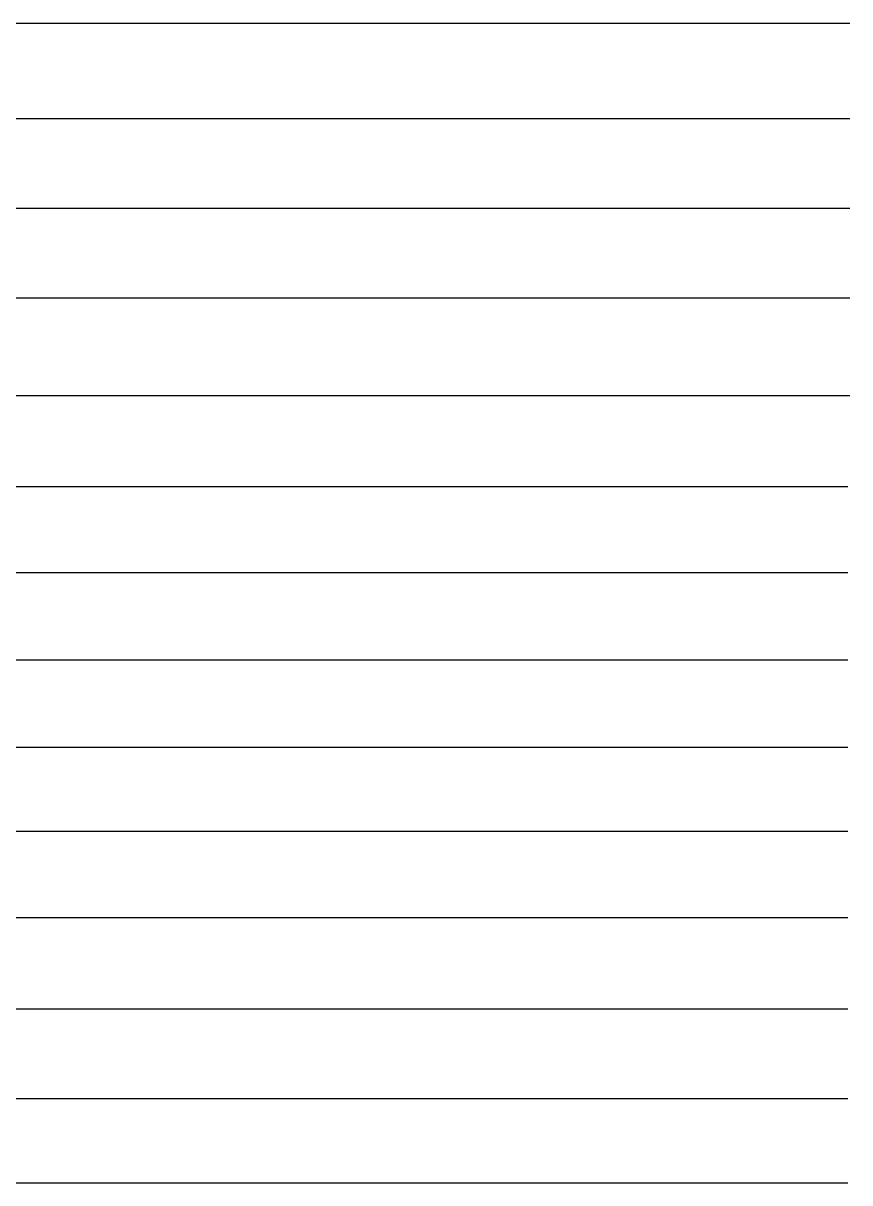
# Model space of a CAD drawing. Header units: millimetres. Extents: x -44117 to 256353, y -2095463 to 65325.
# Drawn here: x 150157 to 196572, y -1156306 to -1091174 of the extents above; entities that cross this region are included whole.
import ezdxf

# ---------------------------------------------------------------- set-up
doc = ezdxf.new("R2010")
doc.units = ezdxf.units.MM
doc.header["$LTSCALE"] = 10

msp = doc.modelspace()

# ---------------------------------------------------------------- linework, layer by layer
at = {"color": 1}
for p, q in [((104302.82932, -1091173.59196), (196571.97618, -1091173.59196)), ((104302.82932, -1091173.59196), (196571.97618, -1091173.59196)), ((104302.82932, -1091173.59196), (196571.97618, -1091173.59196)), ((104302.82932, -1091173.59196), (196571.97618, -1091173.59196)), ((104302.82932, -1091173.59196), (196571.97618, -1091173.59196)), ((104302.82932, -1091173.59196), (196571.97618, -1091173.59196)), ((104302.82932, -1091173.59196), (196571.97618, -1091173.59196)), ((104302.82932, -1091173.59196), (196571.97618, -1091173.59196)), ((104302.82932, -1091173.59196), (196571.97618, -1091173.59196)), ((104302.82932, -1091173.59196), (196571.97618, -1091173.59196)), ((104302.82932, -1096533.59196), (196571.97618, -1096533.59196)), ((104302.82932, -1096533.59196), (196571.97618, -1096533.59196)), ((104302.82932, -1096533.59196), (196571.97618, -1096533.59196)), ((104302.82932, -1096533.59196), (196571.97618, -1096533.59196)), ((104302.82932, -1096533.59196), (196571.97618, -1096533.59196)), ((104302.82932, -1096533.59196), (196571.97618, -1096533.59196)), ((104302.82932, -1096533.59196), (196571.97618, -1096533.59196)), ((104302.82932, -1096533.59196), (196571.97618, -1096533.59196)), ((104302.82932, -1096533.59196), (196571.97618, -1096533.59196)), ((104302.82932, -1096533.59196), (196571.97618, -1096533.59196)), ((104302.82932, -1101572.34036), (196571.97618, -1101572.34036)), ((104302.82932, -1106603.53808), (196571.97618, -1106603.53808)), ((104302.82932, -1112082.05947), (196571.97618, -1112082.05947)), ((104196.73721, -1117192.16289), (196465.88407, -1117192.16289)), ((104196.73721, -1122028.71364), (196465.88407, -1122028.71364)), ((104196.73721, -1126924.08167), (196465.88407, -1126924.08167)), ((104196.73721, -1131831.41661), (196465.88407, -1131831.41661)), ((103741.67111, -1136559.25894), (196010.81797, -1136559.25894)), ((104196.73721, -1136559.25894), (196465.88407, -1136559.25894)), ((104196.73721, -1141402.93381), (196465.88407, -1141402.93381)), ((104196.73721, -1146543.43517), (196465.88407, -1146543.43517)), ((104196.73721, -1151567.95845), (196465.88407, -1151567.95845)), ((104196.73721, -1156306.42832), (196465.88407, -1156306.42832))]:
    msp.add_line(p, q, dxfattribs=at)

doc.saveas('drawing.dxf')
